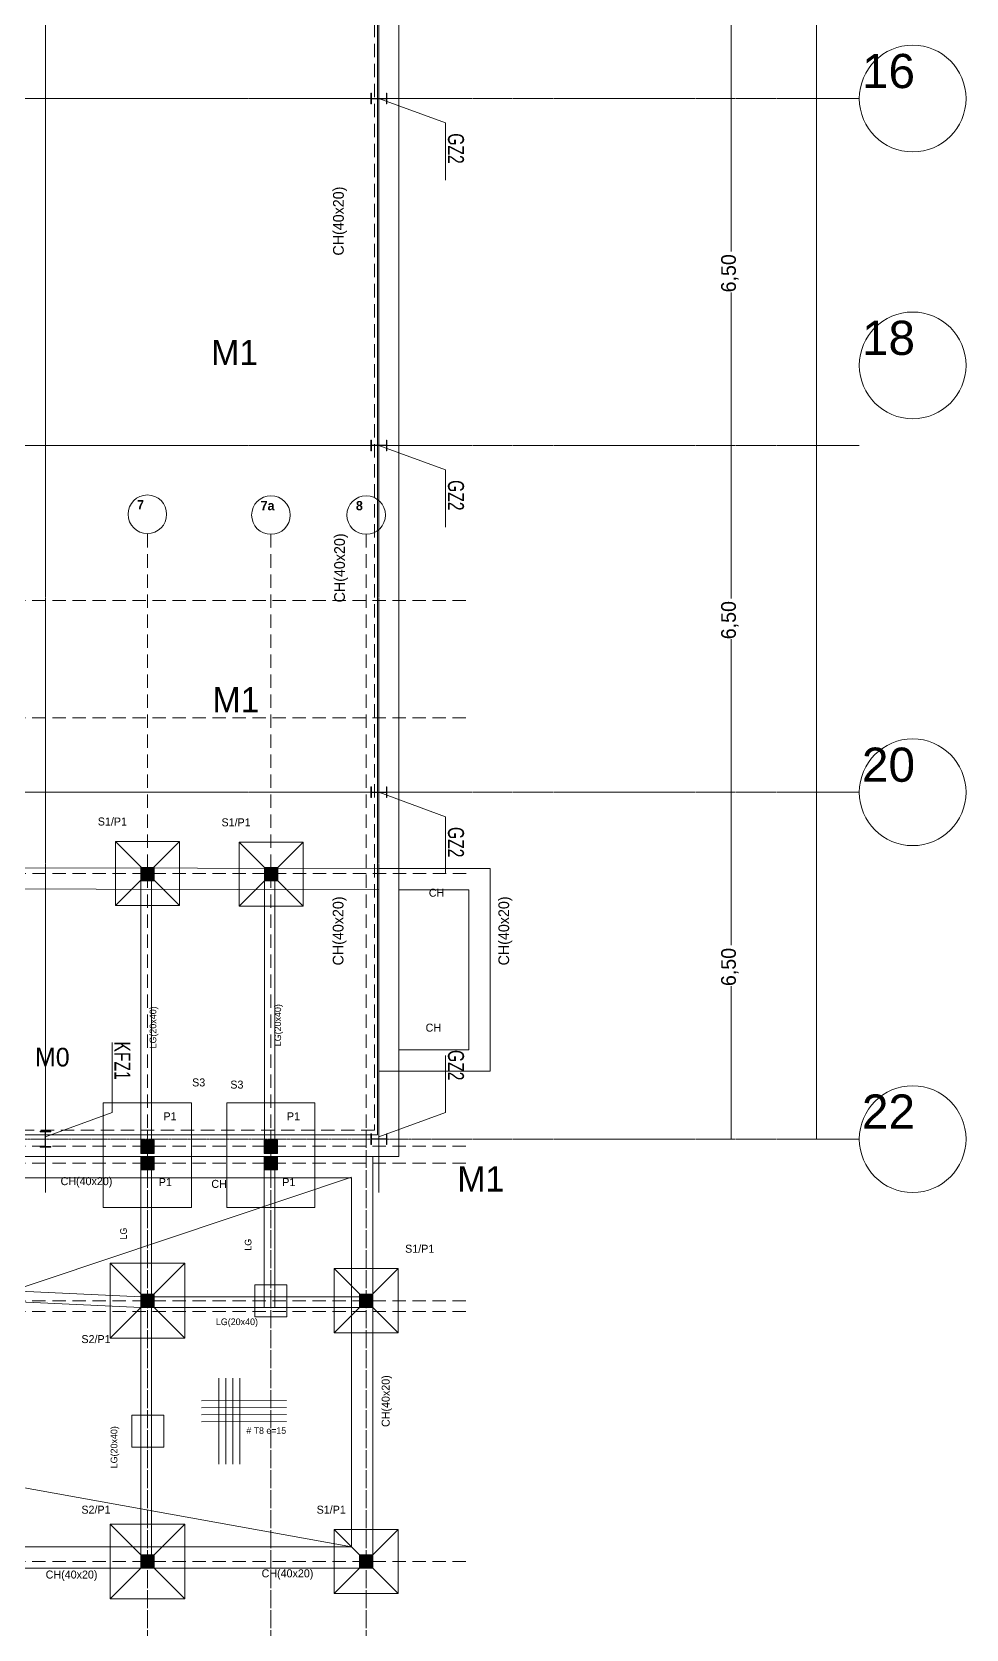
# Model space of a CAD drawing. Header units: millimetres. Extents: x 365175 to 2667127, y -330297 to -162108.
# Drawn here: x 456523 to 474025, y -262289 to -232359 of the extents above; entities that cross this region are included whole.
import ezdxf

# ---------------------------------------------------------------- set-up
doc = ezdxf.new("R2010")
doc.units = ezdxf.units.MM
doc.header["$MEASUREMENT"] = 0
for name, pattern in [('ACAD_ISO04W100', [60, 48, -6, 0, -6]), ('AXES', [50.8, 31.75, -6.35, 6.35, -6.35]), ('DASHED2', [375, 250, -125])]:
    doc.linetypes.add(name, pattern=pattern)
for name, color, linetype in [('Nouveau_0', 7, 'Continuous'), ('Nouveau_famsun', 7, 'Continuous'), ('Nouveau_STXT_XG_THIN', 7, 'Continuous')]:
    doc.layers.add(name, color=color, linetype=linetype)
doc.styles.add('STYLE_GENERE_1', font='')
doc.styles.add('STYLE_GENERE_3', font='')
doc.styles.add('STYLE_GENERE_4', font='')
doc.styles.get('STYLE_GENERE_1').set_extended_font_data('Tempus Sans ITC')
doc.styles.get('STYLE_GENERE_3').set_extended_font_data('Tempus Sans ITC', bold=True)
doc.styles.get('STYLE_GENERE_4').set_extended_font_data('Arial')
doc.dimstyles.new('STYLE_GENERE__1', dxfattribs={"dimtxt": 275, "dimasz": 0.010748, "dimexe": 0.18, "dimexo": 1000000.0, "dimgap": 0, "dimtad": 0, "dimlfac": 0.001, "dimzin": 0, "dimdsep": 46, "dimtxsty": 'STYLE_GENERE_1', "dimblk": 'ARROWHEAD_6', "dimblk1": 'ARROWHEAD_6', "dimblk2": 'ARROWHEAD_6', "dimcen": 0.09, "dimse1": 1, "dimse2": 1, "dimclrd": 7, "dimclre": 7, "dimclrt": 7, "dimazin": 0, "dimtfac": 1, "dimtdec": 4, "dimtmove": 0, "dimatfit": 3, "dimfxl": 0, "dimtolj": 1, "dimtzin": 0, "dimarcsym": 0})

# ---------------------------------------------------------------- blocks, each defined once
blk = doc.blocks.new('*D60')
at = {"layer": 'Nouveau_0', "color": 7, "linetype": 'Continuous', "lineweight": 5}
for p, q in [((469625, -227108), (469625, -227108)), ((469625, -227108), (469625, -229975)), ((469625, -227108), (469625, -227108)), ((469625, -230740), (469625, -233608)), ((469625, -233608), (469625, -233608)), ((469625, -233608), (469625, -233608))]:
    blk.add_line(p, q, dxfattribs=at)
at = {"layer": 'Nouveau_0', "color": 7, "lineweight": 5, "insert": (469763, -230740), "char_height": 275, "attachment_point": 7, "rotation": 90, "style": 'STYLE_GENERE_1'}
blk.add_mtext('\\A1;{\\pql;\\fTempus Sans ITC|b0|i0|c0|p82;6,50}', dxfattribs=at)
blk = doc.blocks.new('ARROWHEAD_6')
at = {"color": 0, "linetype": 'Continuous', "lineweight": 0}
for p, q in [((0, 0), (-1, 0)), ((-0.5, -0.5), (0.5, 0.5))]:
    blk.add_line(p, q, dxfattribs=at)
blk = doc.blocks.new('*D61')
at = {"layer": 'Nouveau_0', "color": 7, "linetype": 'Continuous', "lineweight": 5}
for p, q in [((469625, -233608), (469625, -233608)), ((469625, -233608), (469625, -236475)), ((469625, -233608), (469625, -233608)), ((469625, -237240), (469625, -240108)), ((469625, -240108), (469625, -240108)), ((469625, -240108), (469625, -240108))]:
    blk.add_line(p, q, dxfattribs=at)
at = {"layer": 'Nouveau_0', "color": 7, "lineweight": 5, "insert": (469763, -237240), "char_height": 275, "attachment_point": 7, "rotation": 90, "style": 'STYLE_GENERE_1'}
blk.add_mtext('\\A1;{\\pql;\\fTempus Sans ITC|b0|i0|c0|p82;6,50}', dxfattribs=at)
blk = doc.blocks.new('*D62')
at = {"layer": 'Nouveau_0', "color": 7, "linetype": 'Continuous', "lineweight": 5}
for p, q in [((469625, -240108), (469625, -240108)), ((469625, -240108), (469625, -242975)), ((469625, -240108), (469625, -240108)), ((469625, -243740), (469625, -246608)), ((469625, -246608), (469625, -246608)), ((469625, -246608), (469625, -246608))]:
    blk.add_line(p, q, dxfattribs=at)
at = {"layer": 'Nouveau_0', "color": 7, "lineweight": 5, "insert": (469763, -243740), "char_height": 275, "attachment_point": 7, "rotation": 90, "style": 'STYLE_GENERE_1'}
blk.add_mtext('\\A1;{\\pql;\\fTempus Sans ITC|b0|i0|c0|p82;6,50}', dxfattribs=at)
blk = doc.blocks.new('*D63')
at = {"layer": 'Nouveau_0', "color": 7, "linetype": 'Continuous', "lineweight": 5}
for p, q in [((469625, -246608), (469625, -246608)), ((469625, -246608), (469625, -249475)), ((469625, -246608), (469625, -246608)), ((469625, -250240), (469625, -253108)), ((469625, -253108), (469625, -253108)), ((469625, -253108), (469625, -253108))]:
    blk.add_line(p, q, dxfattribs=at)
at = {"layer": 'Nouveau_0', "color": 7, "lineweight": 5, "insert": (469763, -250240), "char_height": 275, "attachment_point": 7, "rotation": 90, "style": 'STYLE_GENERE_1'}
blk.add_mtext('\\A1;{\\pql;\\fTempus Sans ITC|b0|i0|c0|p82;6,50}', dxfattribs=at)
blk = doc.blocks.new('*D64')
at = {"layer": 'Nouveau_0', "color": 7, "linetype": 'Continuous', "lineweight": 5}
for p, q in [((471225, -173108), (471225, -173108)), ((471225, -173108), (471225, -212550)), ((471225, -173108), (471225, -173108)), ((471225, -213665), (471225, -253108)), ((471225, -253108), (471225, -253108)), ((471225, -253108), (471225, -253108))]:
    blk.add_line(p, q, dxfattribs=at)
at = {"layer": 'Nouveau_0', "color": 7, "lineweight": 5, "insert": (471363, -213665), "char_height": 275, "attachment_point": 7, "rotation": 90, "style": 'STYLE_GENERE_1'}
blk.add_mtext('\\A1;{\\pql;\\fTempus Sans ITC|b0|i0|c0|p82;80,00}', dxfattribs=at)

msp = doc.modelspace()

# ---------------------------------------------------------------- hatches: boundary and pattern name
at = {"layer": 'Nouveau_0', "linetype": 'Continuous', "lineweight": 5}
for points in [[(458563.826, -248018.239), (458563.826, -248268.239), (458813.826, -248268.239), (458813.826, -248018.239)], [(460878.482, -248019.642), (460878.482, -248269.642), (461128.482, -248269.642), (461128.482, -248019.642)], [(460878.482, -248019.642), (460878.482, -248269.642), (461128.482, -248269.642), (461128.482, -248019.642)], [(458560.725, -253128.125), (458560.725, -253378.125), (458810.725, -253378.125), (458810.725, -253128.125)], [(460875.383, -253129.517), (460875.383, -253379.517), (461125.383, -253379.517), (461125.383, -253129.517)], [(460875.383, -253129.517), (460875.383, -253379.517), (461125.383, -253379.517), (461125.383, -253129.517)], [(458560.553, -253430.571), (458560.553, -253680.571), (458810.553, -253680.571), (458810.553, -253430.571)], [(460875.202, -253430.571), (460875.202, -253680.571), (461125.202, -253680.571), (461125.202, -253430.571)], [(460875.202, -253430.572), (460875.202, -253680.572), (461125.202, -253680.572), (461125.202, -253430.572)], [(458560.553, -256010.571), (458560.553, -256260.571), (458810.553, -256260.571), (458810.553, -256010.571)], [(462660.553, -256010.571), (462660.553, -256260.571), (462910.553, -256260.571), (462910.553, -256010.571)], [(458560.553, -260900.571), (458560.553, -261150.571), (458810.553, -261150.571), (458810.553, -260900.571)], [(462660.553, -260900.571), (462660.553, -261150.571), (462910.553, -261150.571), (462910.553, -260900.571)]]:
    msp.add_hatch(color=7, dxfattribs=at).paths.add_polyline_path(points)
at = {"layer": 'Nouveau_0', "linetype": 'Continuous', "lineweight": 5, "true_color": 0x0033bc}
h = msp.add_hatch(dxfattribs=at)
h.set_pattern_fill('AR_CONC_0008', color=162, style=0, pattern_type=2)
h.set_pattern_definition([(50, (-2747910, -1600800), (-182184.7, 15939), [19050, -209550]), (355, (-2747910, -1600800), (-35243, 191057), [15240, -167640]), (100.451, (-2732730, -1602130), (146942.5, 175117), [16190, -178090]), (46.184, (-2747900, -1550000), (-271079, 42042), [28575, -314325]), (96.636, (-2725320, -1553500), (237404, 247426), [24285, -267135]), (351.184, (-2747900, -1550000), (237405, 247425), [22860, -251460]), (21, (-2722510, -1562700), (-151615, 102265.5), [19050, -209550]), (326, (-2722510, -1562700), (61802, 184188), [15240, -167640]), (71.4514, (-2709880, -1571230), (213416.5, 81923), [16190, -178090]), (37.5, (-2747910, -1600805), (3088.6, 84555), [0, -165608, 0, -170180, 0, -168275]), (7.5, (-2747910, -1600805), (66819.7, 100180.6), [0, -97028, 0, -161798, 0, -64135]), (327.5, (-2804550, -1600805), (-135590.6, 5728.7), [0, -63500, 0, -198120, 0, -262890]), (317.5, (-2829950, -1600800), (148129, 25426.5), [0, -82550, 0, -131572, 0, -186690])])
h.paths.add_polyline_path([(460700.202, -255836.619), (460700.202, -256436.619), (461300.202, -256436.619), (461300.202, -255836.619)])
h = msp.add_hatch(dxfattribs=at)
h.set_pattern_fill('AR_CONC_0008', color=162, style=0, pattern_type=2)
h.set_pattern_definition([(50, (-2750220, -1603250), (-182184.7, 15939), [19050, -209550]), (355, (-2750220, -1603250), (-35243, 191057), [15240, -167640]), (100.451, (-2735040, -1604580), (146942.5, 175117), [16190, -178090]), (46.184, (-2750220, -1552450), (-271079, 42042), [28575, -314325]), (96.636, (-2727630, -1555950), (237404, 247426), [24285, -267135]), (351.184, (-2750220, -1552450), (237405, 247425), [22860, -251460]), (21, (-2724820, -1565150), (-151615, 102265.5), [19050, -209550]), (326, (-2724820, -1565150), (61802, 184188), [15240, -167640]), (71.4514, (-2712180, -1573670), (213416.5, 81923), [16190, -178090]), (37.5, (-2750220, -1603250), (3088.6, 84555), [0, -165608, 0, -170180, 0, -168275]), (7.5, (-2750220, -1603250), (66819.7, 100180.6), [0, -97028, 0, -161798, 0, -64135]), (327.5, (-2806860, -1603250), (-135590.6, 5728.7), [0, -63500, 0, -198120, 0, -262890]), (317.5, (-2832260, -1603250), (148129, 25426.5), [0, -82550, 0, -131572, 0, -186690])])
h.paths.add_polyline_path([(458393.052, -258282.253), (458393.052, -258882.253), (458993.052, -258882.253), (458993.052, -258282.253)])

# ---------------------------------------------------------------- linework, layer by layer
at = {"layer": 'Nouveau_0', "color": 7, "linetype": 'ACAD_ISO04W100', "lineweight": 5}
for p, q in [((456775.201, -172107.704), (456775.201, -254107.704)), ((463025.201, -172107.704), (463025.201, -254107.704)), ((437025.201, -233607.704), (464025.201, -233607.704)), ((437025.201, -240107.704), (464025.201, -240107.704)), ((437025.201, -246607.704), (464025.201, -246607.704)), ((437025.201, -253107.704), (464025.201, -253107.704))]:
    msp.add_line(p, q, dxfattribs=at)
at = {"layer": 'Nouveau_0', "color": 7, "linetype": 'AXES', "lineweight": 5}
for p, q in [((456775.201, -172107.704), (456775.201, -254107.704)), ((463025.201, -172107.704), (463025.201, -254107.704)), ((437025.201, -233607.704), (464025.201, -233607.704)), ((464025.201, -233607.704), (472025.201, -233607.704)), ((437025.201, -240107.704), (464025.201, -240107.704)), ((464025.201, -240107.704), (472025.201, -240107.704)), ((437025.201, -246607.704), (464025.201, -246607.704)), ((464025.201, -246607.704), (472025.201, -246607.704)), ((464025.201, -253107.704), (472025.201, -253107.704))]:
    msp.add_line(p, q, dxfattribs=at)
at = {"layer": 'Nouveau_0', "color": 7, "linetype": 'Continuous', "lineweight": 5}
for p, q in [((463025.201, -233607.704), (464273.167, -234065.199)), ((464273.167, -234065.199), (464273.167, -235136.632)), ((463025.201, -240107.704), (464273.167, -240565.199)), ((464273.167, -240565.199), (464273.167, -241636.632)), ((463025.201, -246607.704), (464273.167, -247065.199)), ((464273.167, -247065.199), (464273.167, -248136.632)), ((458023.167, -252610.209), (458023.167, -251294.115)), ((464273.167, -252610.209), (464273.167, -251538.776)), ((456775.201, -253067.704), (458023.167, -252610.209)), ((463025.201, -253067.704), (464273.167, -252610.209))]:
    msp.add_line(p, q, dxfattribs=at)
at = {"layer": 'Nouveau_0', "color": 7, "linetype": 'DASHED2', "lineweight": 5}
msp.add_line((437025.201, -253107.704), (464025.201, -253107.704), dxfattribs=at)
at = {"layer": 'Nouveau_0', "color": 7, "linetype": 'DASHED2', "lineweight": 20}
msp.add_lwpolyline([(381575.201, -172957.704), (462940.553, -172957.704), (462940.553, -252942.704), (437940.061, -252942.704), (437940.061, -187972.705), (410675.553, -187972.705), (404275.553, -187957.704), (404275.553, -230945.203), (414074.561, -230962.703), (414089.561, -258972.705), (381590.553, -258972.705)], close=True, dxfattribs=at)
at = {"layer": 'Nouveau_0', "color": 7, "linetype": 'Continuous', "lineweight": 20}
for points in [[(437635.186, -172777.6), (463400.174, -172777.6), (463400.174, -253430.571), (437635.186, -253430.571)], [(438035.186, -173177.6), (463000.174, -173177.6), (463000.174, -253030.571), (438035.186, -253030.571)], [(458563.826, -248018.239), (458813.826, -248018.239), (458813.826, -248268.239), (458563.826, -248268.239)], [(458563.826, -248028.942), (458760.771, -248028.942), (458760.771, -253131.267), (458563.826, -253131.267)], [(460878.482, -248019.642), (461128.482, -248019.642), (461128.482, -248269.642), (460878.482, -248269.642)], [(460878.482, -248019.642), (461128.482, -248019.642), (461128.482, -248269.642), (460878.482, -248269.642)], [(460878.482, -248028.942), (461075.427, -248028.942), (461075.427, -253131.267), (460878.482, -253131.267)], [(457860.537, -252428.125), (459510.537, -252428.125), (459510.537, -254391.775), (457860.537, -254391.775)], [(460175.013, -252428.125), (461825.013, -252428.125), (461825.013, -254391.775), (460175.013, -254391.775)], [(458560.725, -253128.125), (458810.725, -253128.125), (458810.725, -253378.125), (458560.725, -253378.125)], [(460875.383, -253129.517), (461125.383, -253129.517), (461125.383, -253379.517), (460875.383, -253379.517)], [(460875.383, -253129.517), (461125.383, -253129.517), (461125.383, -253379.517), (460875.383, -253379.517)], [(437940.061, -253430.571), (462910.553, -253430.571), (462910.553, -261150.571), (437940.061, -261150.571)], [(458560.553, -253430.571), (458810.553, -253430.571), (458810.553, -253680.571), (458560.553, -253680.571)], [(460875.202, -253430.571), (461125.202, -253430.571), (461125.202, -253680.571), (460875.202, -253680.571)], [(460875.202, -253430.572), (461125.202, -253430.572), (461125.202, -253680.572), (460875.202, -253680.572)], [(460875.202, -253680.572), (461075.202, -253680.572), (461075.202, -256260.563), (460875.202, -256260.563)], [(460700.202, -255836.619), (461300.202, -255836.619), (461300.202, -256436.619), (460700.202, -256436.619)], [(458560.553, -256010.571), (458810.553, -256010.571), (458810.553, -256260.571), (458560.553, -256260.571)], [(462660.553, -256010.571), (462910.553, -256010.571), (462910.553, -256260.571), (462660.553, -256260.571)], [(458393.052, -258282.253), (458993.052, -258282.253), (458993.052, -258882.253), (458393.052, -258882.253)], [(458560.553, -260900.571), (458810.553, -260900.571), (458810.553, -261150.571), (458560.553, -261150.571)], [(462660.553, -260900.571), (462910.553, -260900.571), (462910.553, -261150.571), (462660.553, -261150.571)]]:
    msp.add_lwpolyline(points, close=True, dxfattribs=at)
at = {"layer": 'Nouveau_0', "color": 7, "linetype": 'DASHED2', "lineweight": 20}
for points in [[(458685.787, -241773.759), (458685.787, -264761.344)], [(461000.437, -241773.759), (461000.437, -264776.344)], [(462785.787, -241773.759), (462785.787, -264761.344)], [(464655.079, -243015.571), (435345.898, -243015.571)], [(464655.079, -245215.571), (435345.898, -245215.571)], [(464658.369, -248128.893), (435349.187, -248128.893)], [(458685.552, -252936.965), (458685.552, -264776.344)], [(461000.202, -252936.965), (461000.202, -264776.344)], [(462785.552, -252936.965), (462785.552, -264776.344)], [(464655.268, -253241.922), (435346.087, -253241.922)], [(464655.079, -253555.571), (435345.898, -253555.571)], [(464655.079, -256135.571), (435345.898, -256135.571)], [(464655.079, -256335.567), (435345.898, -256335.567)], [(464655.08, -261025.571), (435345.898, -261025.571)]]:
    msp.add_lwpolyline(points, dxfattribs=at)
at = {"layer": 'Nouveau_0', "color": 7, "linetype": 'Continuous', "lineweight": 20}
for points in [[(448365.553, -242890.571), (452825.553, -242890.571), (452825.553, -248014.597), (463025.201, -248035.586)], [(448765.553, -243290.571), (452425.553, -243290.571), (452425.553, -248413.775), (463024.378, -248435.586)], [(458085.559, -247529.121), (459285.559, -247529.121), (459285.559, -248729.121), (458085.559, -248729.121), (458085.559, -247529.121), (459285.559, -248729.121), (458085.559, -248729.121), (459285.559, -247529.121)], [(460403.254, -247544.87), (461603.254, -247544.87), (461603.254, -248744.87), (460403.254, -248744.87), (460403.254, -247544.87), (461603.254, -248744.87), (460403.254, -248744.87), (461603.254, -247544.87)], [(463025.201, -248035.586), (465110.563, -248035.586), (465110.563, -251832.046), (463025.563, -251832.046)], [(463400.174, -248035.586), (465110.563, -248035.586), (465110.563, -251832.046), (463400.174, -251832.046)], [(463400.174, -248435.586), (464710.563, -248435.586), (464710.563, -251432.046), (463400.174, -251432.046)], [(458560.553, -253430.571), (458560.553, -261150.571)], [(458760.553, -253430.571), (458760.553, -261150.571)], [(438340.061, -256460.562), (438340.061, -253830.571), (462510.553, -253830.571), (462510.553, -260750.571), (438340.061, -260750.571), (438340.061, -258081.357)], [(449907.497, -258045.46), (462510.552, -253823.071)], [(457986.039, -255435.319), (459386.039, -255435.319), (459386.039, -256835.319), (457986.039, -256835.319), (457986.039, -255435.319), (459386.039, -256835.319), (457986.039, -256835.319), (459386.039, -255435.319)], [(462185.559, -255535.568), (463385.559, -255535.568), (463385.559, -256735.568), (462185.559, -256735.568), (462185.559, -255535.568), (463385.559, -256735.568), (462185.559, -256735.568), (463385.559, -255535.568)], [(458569.64, -256060.778), (454942.141, -255895.778)], [(458560.553, -256260.571), (454933.053, -256095.571)], [(458810.553, -256060.571), (462660.553, -256060.571)], [(458810.553, -256260.571), (462660.553, -256260.571)], [(450982.221, -258665.373), (462510.553, -260750.571)], [(457985.552, -260325.571), (459385.552, -260325.571), (459385.552, -261725.571), (457985.552, -261725.571), (457985.552, -260325.571), (459385.552, -261725.571), (457985.552, -261725.571), (459385.552, -260325.571)], [(462185.559, -260425.568), (463385.559, -260425.568), (463385.559, -261625.568), (462185.559, -261625.568), (462185.559, -260425.568), (463385.559, -261625.568), (462185.559, -261625.568), (463385.559, -260425.568)]]:
    msp.add_lwpolyline(points, dxfattribs=at)
at = {"layer": 'Nouveau_0', "color": 7, "linetype": 'Continuous', "lineweight": 20, "flags": 128}
for points in [[(460022.379, -257590.182), (460024.388, -259200.577)], [(460153.628, -257590.018), (460155.637, -259200.413)], [(460284.877, -257589.854), (460286.886, -259200.25)], [(460416.127, -257589.691), (460418.135, -259200.086)], [(459701.899, -258009.926), (461292.094, -258007.943)], [(459702.063, -258141.175), (461292.258, -258139.192)], [(459702.227, -258272.425), (461292.421, -258270.441)], [(459702.391, -258403.674), (461292.585, -258401.69)]]:
    msp.add_lwpolyline(points, dxfattribs=at)
at = {"layer": 'Nouveau_0', "color": 7, "linetype": 'Continuous', "lineweight": 20}
for centre, radius in [((473025.201, -233607.704), 1000), ((473025.201, -238607.704), 1000), ((458685.787, -241397.37), 361.389), ((461000.437, -241412.37), 361.389), ((462785.787, -241412.37), 361.389), ((473025.201, -246607.704), 1000), ((473025.201, -253107.704), 1000)]:
    msp.add_circle(centre, radius, dxfattribs=at)
at = {"layer": 'Nouveau_famsun', "color": 7, "linetype": 'Continuous', "lineweight": 20}
msp.add_lwpolyline([(463400.174, -172777.6), (463400.174, -253430.571), (437635.186, -253430.571), (437635.186, -172777.6)], close=True, dxfattribs=at)
at = {"layer": 'Nouveau_STXT_XG_THIN', "color": 7, "linetype": 'Continuous', "lineweight": 20}
for points in [[(463175.201, -233707.704), (463175.201, -233507.704), (463164.501, -233507.704), (463164.501, -233604.154), (462885.901, -233604.154), (462885.901, -233507.704), (462875.201, -233507.704), (462875.201, -233707.704), (462885.901, -233707.704), (462885.901, -233611.254), (463164.501, -233611.254), (463164.501, -233707.704)], [(463175.201, -233707.704), (463175.201, -233507.704), (463164.501, -233507.704), (463164.501, -233604.154), (462885.901, -233604.154), (462885.901, -233507.704), (462875.201, -233507.704), (462875.201, -233707.704), (462885.901, -233707.704), (462885.901, -233611.254), (463164.501, -233611.254), (463164.501, -233707.704)], [(463175.201, -240207.704), (463175.201, -240007.704), (463164.501, -240007.704), (463164.501, -240104.154), (462885.901, -240104.154), (462885.901, -240007.704), (462875.201, -240007.704), (462875.201, -240207.704), (462885.901, -240207.704), (462885.901, -240111.254), (463164.501, -240111.254), (463164.501, -240207.704)], [(463175.201, -240207.704), (463175.201, -240007.704), (463164.501, -240007.704), (463164.501, -240104.154), (462885.901, -240104.154), (462885.901, -240007.704), (462875.201, -240007.704), (462875.201, -240207.704), (462885.901, -240207.704), (462885.901, -240111.254), (463164.501, -240111.254), (463164.501, -240207.704)], [(463175.201, -246707.704), (463175.201, -246507.704), (463164.501, -246507.704), (463164.501, -246604.154), (462885.901, -246604.154), (462885.901, -246507.704), (462875.201, -246507.704), (462875.201, -246707.704), (462885.901, -246707.704), (462885.901, -246611.254), (463164.501, -246611.254), (463164.501, -246707.704)], [(463175.201, -246707.704), (463175.201, -246507.704), (463164.501, -246507.704), (463164.501, -246604.154), (462885.901, -246604.154), (462885.901, -246507.704), (462875.201, -246507.704), (462875.201, -246707.704), (462885.901, -246707.704), (462885.901, -246611.254), (463164.501, -246611.254), (463164.501, -246707.704)], [(456875.201, -252957.704), (456675.201, -252957.704), (456675.201, -252968.404), (456771.651, -252968.404), (456771.651, -253247.004), (456675.201, -253247.004), (456675.201, -253257.704), (456875.201, -253257.704), (456875.201, -253247.004), (456778.751, -253247.004), (456778.751, -252968.404), (456875.201, -252968.404)], [(456875.201, -252957.704), (456675.201, -252957.704), (456675.201, -252968.404), (456771.651, -252968.404), (456771.651, -253247.004), (456675.201, -253247.004), (456675.201, -253257.704), (456875.201, -253257.704), (456875.201, -253247.004), (456778.751, -253247.004), (456778.751, -252968.404), (456875.201, -252968.404)], [(463175.201, -253207.704), (463175.201, -253007.704), (463164.501, -253007.704), (463164.501, -253104.154), (462885.901, -253104.154), (462885.901, -253007.704), (462875.201, -253007.704), (462875.201, -253207.704), (462885.901, -253207.704), (462885.901, -253111.254), (463164.501, -253111.254), (463164.501, -253207.704)], [(463175.201, -253207.704), (463175.201, -253007.704), (463164.501, -253007.704), (463164.501, -253104.154), (462885.901, -253104.154), (462885.901, -253007.704), (462875.201, -253007.704), (462875.201, -253207.704), (462885.901, -253207.704), (462885.901, -253111.254), (463164.501, -253111.254), (463164.501, -253207.704)]]:
    msp.add_lwpolyline(points, close=True, dxfattribs=at)

# ---------------------------------------------------------------- texts
at = {"layer": 'Nouveau_0', "color": 7, "linetype": 'Continuous', "lineweight": 5}
for s, insert, char_height, attachment_point, style in [('\\A1;{\\pql;\\fArial|b0|i0|c0|p38;16}', (472074.187, -232771.11), 640.44574, 1, 'STYLE_GENERE_4'), ('\\A1;{\\pql;\\fArial|b0|i0|c0|p38;18}', (472074.187, -237771.11), 640.44574, 1, 'STYLE_GENERE_4'), ('\\A1;{\\pql;\\fTempus Sans ITC|b0|i0|c0|p82;M1}', (459881.038, -238130.483), 472.97405, 1, 'STYLE_GENERE_1'), ('\\A1;{\\pql;\\fTempus Sans ITC|b1|i0|c0|p82;7}', (458493.119, -241133.021), 175, 1, 'STYLE_GENERE_3'), ('\\A1;{\\pql;\\fTempus Sans ITC|b1|i0|c0|p82;7a}', (460807.768, -241148.021), 175, 1, 'STYLE_GENERE_3'), ('\\A1;{\\pql;\\fTempus Sans ITC|b1|i0|c0|p82;8}', (462593.119, -241148.912), 175, 1, 'STYLE_GENERE_3'), ('\\A1;{\\pql;\\fTempus Sans ITC|b0|i0|c0|p82;M1}', (459906.065, -244637.583), 472.97405, 1, 'STYLE_GENERE_1'), ('\\A1;{\\pql;\\fArial|b0|i0|c0|p38;20}', (472074.187, -245771.11), 640.44574, 1, 'STYLE_GENERE_4'), ('\\A1;{\\pqr;\\fTempus Sans ITC|b0|i0|c0|p82;S1/P1}', (458303.544, -247080.744), 150, 3, 'STYLE_GENERE_1'), ('\\A1;{\\pqr;\\fTempus Sans ITC|b0|i0|c0|p82;S1/P1}', (460621.239, -247096.493), 150, 3, 'STYLE_GENERE_1'), ('\\A1;{\\pqr;\\fTempus Sans ITC|b0|i0|c0|p82;CH }', (464249.382, -248415.644), 150, 3, 'STYLE_GENERE_1'), ('\\A1;{\\pqr;\\fTempus Sans ITC|b0|i0|c0|p82;CH }', (464188.931, -250944.211), 150, 3, 'STYLE_GENERE_1'), ('\\A1;{\\pql;\\fTempus Sans ITC|b0|i0|c0|p82;M0}', (456579.85, -251396.6), 350, 1, 'STYLE_GENERE_1'), ('\\A1;{\\pqr;\\fTempus Sans ITC|b0|i0|c0|p82;S3 }', (459770.091, -251970.42), 150, 3, 'STYLE_GENERE_1'), ('\\A1;{\\pqr;\\fTempus Sans ITC|b0|i0|c0|p82;S3 }', (460485.235, -252010.969), 150, 3, 'STYLE_GENERE_1'), ('\\A1;{\\pql;\\fArial|b0|i0|c0|p38;22}', (472074.187, -252271.11), 640.44574, 1, 'STYLE_GENERE_4'), ('\\A1;{\\pqr;\\fTempus Sans ITC|b0|i0|c0|p82;P1}', (459231.844, -252605.212), 150, 3, 'STYLE_GENERE_1'), ('\\A1;{\\pqr;\\fTempus Sans ITC|b0|i0|c0|p82;P1}', (461546.32, -252605.212), 150, 3, 'STYLE_GENERE_1'), ('\\A1;{\\pql;\\fTempus Sans ITC|b0|i0|c0|p82;M1}', (464493.663, -253616.961), 472.97405, 1, 'STYLE_GENERE_1'), ('\\A1;{\\pqr;\\fTempus Sans ITC|b0|i0|c0|p82;CH(40x20)}', (458029.332, -253820.557), 150, 3, 'STYLE_GENERE_1'), ('\\A1;{\\pqr;\\fTempus Sans ITC|b0|i0|c0|p82;P1}', (459144.199, -253839.05), 150, 3, 'STYLE_GENERE_1'), ('\\A1;{\\pqr;\\fTempus Sans ITC|b0|i0|c0|p82;CH }', (460174.381, -253872.12), 150, 3, 'STYLE_GENERE_1'), ('\\A1;{\\pqr;\\fTempus Sans ITC|b0|i0|c0|p82;P1}', (461458.676, -253839.05), 150, 3, 'STYLE_GENERE_1'), ('\\A1;{\\pqr;\\fTempus Sans ITC|b0|i0|c0|p82;S1/P1}', (464062.313, -255087.191), 150, 3, 'STYLE_GENERE_1'), ('\\A1;{\\pql;\\fTempus Sans ITC|b0|i0|c0|p82;LG(20x40)}', (459968.697, -256468.555), 125, 1, 'STYLE_GENERE_1'), ('\\A1;{\\pqr;\\fTempus Sans ITC|b0|i0|c0|p82;S2/P1}', (457996.269, -256780.349), 150, 3, 'STYLE_GENERE_1'), ('\\A1;{\\pql;\\fTempus Sans ITC|b0|i0|c0|p82;# T8 e=15}', (460540.899, -258507.757), 122.91416, 1, 'STYLE_GENERE_1'), ('\\A1;{\\pqr;\\fTempus Sans ITC|b0|i0|c0|p82;S2/P1}', (457995.782, -259977.187), 150, 3, 'STYLE_GENERE_1'), ('\\A1;{\\pqr;\\fTempus Sans ITC|b0|i0|c0|p82;S1/P1}', (462403.545, -259977.191), 150, 3, 'STYLE_GENERE_1'), ('\\A1;{\\pqr;\\fTempus Sans ITC|b0|i0|c0|p82;CH(40x20)}', (457750.411, -261192.95), 150, 3, 'STYLE_GENERE_1'), ('\\A1;{\\pqr;\\fTempus Sans ITC|b0|i0|c0|p82;CH(40x20)}', (461795.995, -261170.118), 150, 3, 'STYLE_GENERE_1')]:
    msp.add_mtext(s, dxfattribs=dict(at, insert=insert, char_height=char_height, attachment_point=attachment_point, style=style))
for s, insert, char_height, attachment_point, rotation, style in [('\\A1;{\\W0.700000x;\\pql;\\fArial|b0|i0|c0|p38;GZ2}', (464313.775, -234257.993), 300, 7, 270, 'STYLE_GENERE_4'), ('\\A1;{\\pqr;\\fTempus Sans ITC|b0|i0|c0|p82;CH(40x20)}', (462165.039, -235257.478), 200, 3, 89.999973, 'STYLE_GENERE_1'), ('\\A1;{\\W0.700000x;\\pql;\\fArial|b0|i0|c0|p38;GZ2}', (464313.775, -240757.993), 300, 7, 270, 'STYLE_GENERE_4'), ('\\A1;{\\pqr;\\fTempus Sans ITC|b0|i0|c0|p82;CH(40x20)}', (462186.176, -241756.676), 200, 3, 89.999973, 'STYLE_GENERE_1'), ('\\A1;{\\W0.700000x;\\pql;\\fArial|b0|i0|c0|p38;GZ2}', (464313.775, -247257.993), 300, 7, 270, 'STYLE_GENERE_4'), ('\\A1;{\\pqr;\\fTempus Sans ITC|b0|i0|c0|p82;CH(40x20)}', (462159.531, -248559.764), 200, 3, 89.999973, 'STYLE_GENERE_1'), ('\\A1;{\\pqr;\\fTempus Sans ITC|b0|i0|c0|p82;CH(40x20)}', (465263.238, -248559.764), 200, 3, 89.999973, 'STYLE_GENERE_1'), ('\\A1;{\\pql;\\fTempus Sans ITC|b0|i0|c0|p82;LG(20x40)}', (458727.521, -251409.543), 125, 1, 90, 'STYLE_GENERE_1'), ('\\A1;{\\pql;\\fTempus Sans ITC|b0|i0|c0|p82;LG(20x40)}', (461066.254, -251367.82), 125, 1, 90, 'STYLE_GENERE_1'), ('\\A1;{\\W0.700000x;\\pql;\\fArial|b0|i0|c0|p38;KFZ1}', (458068.712, -251277.415), 300, 7, 270, 'STYLE_GENERE_4'), ('\\A1;{\\W0.700000x;\\pql;\\fArial|b0|i0|c0|p38;GZ2}', (464313.775, -251437.415), 300, 7, 270, 'STYLE_GENERE_4'), ('\\A1;{\\pql;\\fTempus Sans ITC|b0|i0|c0|p82;LG}', (458175.954, -254989.336), 125, 1, 90, 'STYLE_GENERE_1'), ('\\A1;{\\pql;\\fTempus Sans ITC|b0|i0|c0|p82;LG}', (460511.035, -255199.05), 125, 1, 90, 'STYLE_GENERE_1'), ('\\A1;{\\pqr;\\fTempus Sans ITC|b0|i0|c0|p82;CH(40x20)}', (463075.81, -257532.775), 150, 3, 90, 'STYLE_GENERE_1'), ('\\A1;{\\pql;\\fTempus Sans ITC|b0|i0|c0|p82;LG(20x40)}', (457997.775, -259277.379), 125, 1, 90, 'STYLE_GENERE_1')]:
    msp.add_mtext(s, dxfattribs=dict(at, insert=insert, char_height=char_height, attachment_point=attachment_point, rotation=rotation, style=style))

# ---------------------------------------------------------------- dimensions: what is measured, and where the dimension line sits
for base, p1, p2, picture, middle in [((471225.201, -253107.704), (464025.201, -173107.704), (464025.201, -253107.704), '*D64', (471225.201, -213203.037)), ((469625.201, -233607.704), (464025.201, -227107.704), (464025.201, -233607.704), '*D60', (469625.201, -230383.195)), ((469625.201, -240107.704), (464025.201, -233607.704), (464025.201, -240107.704), '*D61', (469625.201, -236883.195)), ((469625.201, -246607.704), (464025.201, -240107.704), (464025.201, -246607.704), '*D62', (469625.201, -243383.195)), ((469625.201, -253107.704), (464025.201, -246607.704), (464025.201, -253107.704), '*D63', (469625.201, -249883.195))]:
    dim = msp.add_linear_dim(base=base, p1=p1, p2=p2, angle=270, dimstyle='STYLE_GENERE__1', dxfattribs=at)
    dim.commit()
    dim.dimension.update_dxf_attribs({"geometry": picture, "text_midpoint": middle, "dimtype": 160, "text_rotation": 90})

doc.saveas('drawing.dxf')
